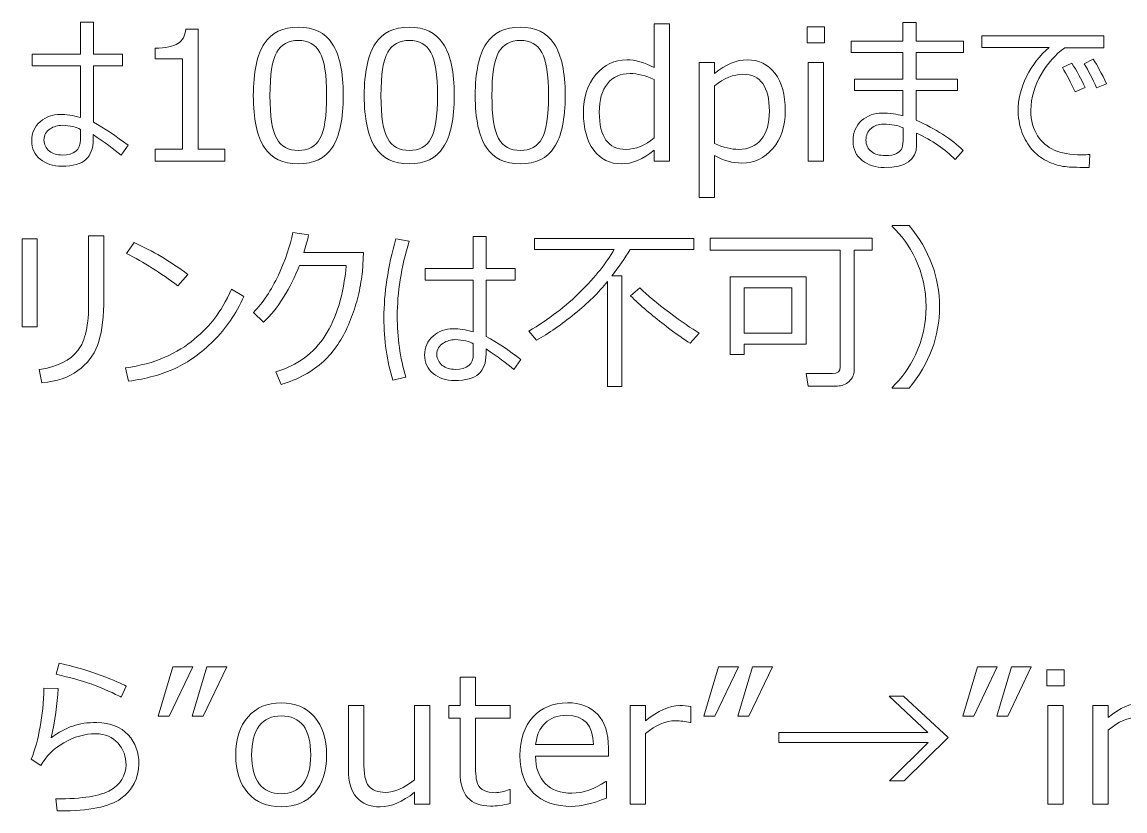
# Model space of a CAD drawing. Extents: x 0 to 812, y 0 to 300.
# Drawn here: x 693.82 to 724.69, y 183.87 to 205.96 of the extents above; entities that cross this region are included whole.
import ezdxf

# ---------------------------------------------------------------- set-up
doc = ezdxf.new("R2010")
doc.units = 0
doc.header["$MEASUREMENT"] = 0
doc.layers.add('TEMPLATE', color=216, linetype='CONTINUOUS', true_color=0x4c004c)

# ---------------------------------------------------------------- blocks, each defined once
blk = doc.blocks.new('block 3')
at = {"layer": 'TEMPLATE', "color": 252, "lineweight": 9, "true_color": 0x989898}
for points in [[(716.276, -94.625), (715.791, -94.625), (715.791, -94.178), (716.276, -94.178), (716.276, -94.625)], [(716.249, -97.935), (715.82, -97.935), (715.82, -95.176), (716.249, -95.176), (716.249, -97.935)], [(694.248, -102.575), (693.823, -102.575), (693.823, -100.109), (694.248, -100.109), (694.248, -102.575)], [(714.03, -103.063), (714.03, -103.349), (713.637, -103.349), (713.637, -101.176), (715.764, -101.176), (715.764, -103.063), (714.03, -103.063)], [(715.366, -101.482), (714.03, -101.482), (714.03, -102.751), (715.366, -102.751), (715.366, -101.482)]]:
    blk.add_lwpolyline(points, dxfattribs=at)
at = {"layer": 'TEMPLATE', "color": 214, "lineweight": 9, "true_color": 0x7f007f}
for points in [[(698.599, -112.092), (697.94, -113.472), (697.632, -113.472), (698.042, -112.092), (698.599, -112.092)], [(699.551, -112.092), (698.892, -113.472), (698.584, -113.472), (698.995, -112.092), (699.551, -112.092)], [(713.87, -112.092), (713.211, -113.472), (712.903, -113.472), (713.313, -112.092), (713.87, -112.092)], [(714.822, -112.092), (714.163, -113.472), (713.855, -113.472), (714.265, -112.092), (714.822, -112.092)], [(721.116, -112.092), (720.457, -113.472), (720.149, -113.472), (720.559, -112.092), (721.116, -112.092)], [(722.068, -112.092), (721.409, -113.472), (721.101, -113.472), (721.512, -112.092), (722.068, -112.092)], [(722.984, -112.625), (722.498, -112.625), (722.498, -112.178), (722.984, -112.178), (722.984, -112.625)], [(715.005, -114.214), (715.005, -113.928), (719.175, -113.928), (718.086, -112.91), (718.487, -112.91), (719.741, -114.065), (718.511, -115.283), (718.096, -115.283), (719.18, -114.214), (715.005, -114.214)], [(722.957, -115.935), (722.527, -115.935), (722.527, -113.176), (722.957, -113.176), (722.957, -115.935)]]:
    blk.add_lwpolyline(points, dxfattribs=at)
at = {"layer": 'TEMPLATE', "color": 252, "lineweight": 9, "true_color": 0x989898}
for points, knots in [([(696.789, -97.491), (696.789, -97.491), (696.594, -97.767), (696.594, -97.767), (696.394, -97.606), (696.133, -97.412), (695.812, -97.186), (695.812, -97.186), (695.812, -97.334), (695.812, -97.334), (695.812, -97.582), (695.745, -97.767), (695.61, -97.89), (695.475, -98.013), (695.248, -98.074), (694.929, -98.074), (694.693, -98.074), (694.495, -98.01), (694.334, -97.881), (694.174, -97.753), (694.094, -97.58), (694.094, -97.364), (694.094, -97.143), (694.173, -96.965), (694.332, -96.83), (694.491, -96.696), (694.677, -96.628), (694.89, -96.627), (695.061, -96.628), (695.249, -96.656), (695.454, -96.71), (695.454, -96.71), (695.454, -95.267), (695.454, -95.267), (695.454, -95.267), (694.109, -95.267), (694.109, -95.267), (694.109, -95.267), (694.109, -94.937), (694.109, -94.937), (694.109, -94.937), (695.454, -94.937), (695.454, -94.937), (695.454, -94.937), (695.454, -94.041), (695.454, -94.041), (695.454, -94.041), (695.818, -94.041), (695.818, -94.041), (695.818, -94.041), (695.818, -94.937), (695.818, -94.937), (695.818, -94.937), (696.63, -94.937), (696.63, -94.937), (696.63, -94.937), (696.63, -95.267), (696.63, -95.267), (696.63, -95.267), (695.818, -95.267), (695.818, -95.267), (695.818, -95.267), (695.818, -96.844), (695.818, -96.844), (696.135, -97.018), (696.459, -97.234), (696.789, -97.491)], [0, 0, 0, 0, 1, 1, 1, 2, 2, 2, 3, 3, 3, 4, 4, 4, 5, 5, 5, 6, 6, 6, 7, 7, 7, 8, 8, 8, 9, 9, 9, 10, 10, 10, 11, 11, 11, 12, 12, 12, 13, 13, 13, 14, 14, 14, 15, 15, 15, 16, 16, 16, 17, 17, 17, 18, 18, 18, 19, 19, 19, 20, 20, 20, 21, 21, 21, 22, 22, 22, 22]), ([(711.513, -97.935), (711.513, -97.935), (711.513, -97.63), (711.513, -97.63), (711.199, -97.884), (710.895, -98.011), (710.6, -98.011), (710.275, -98.011), (710.015, -97.883), (709.822, -97.627), (709.63, -97.372), (709.533, -97.023), (709.533, -96.58), (709.533, -96.142), (709.649, -95.786), (709.882, -95.511), (710.115, -95.236), (710.402, -95.098), (710.744, -95.098), (710.983, -95.098), (711.24, -95.171), (711.513, -95.315), (711.513, -95.315), (711.513, -94.092), (711.513, -94.092), (711.513, -94.092), (711.943, -94.092), (711.943, -94.092), (711.943, -94.092), (711.943, -97.935), (711.943, -97.935), (711.943, -97.935), (711.513, -97.935), (711.513, -97.935)], [0, 0, 0, 0, 1, 1, 1, 2, 2, 2, 3, 3, 3, 4, 4, 4, 5, 5, 5, 6, 6, 6, 7, 7, 7, 8, 8, 8, 9, 9, 9, 10, 10, 10, 11, 11, 11, 11]), ([(720.163, -97.637), (720.163, -97.637), (719.936, -97.889), (719.936, -97.889), (719.653, -97.601), (719.292, -97.354), (718.855, -97.149), (718.855, -97.149), (718.855, -97.486), (718.855, -97.486), (718.855, -97.906), (718.554, -98.116), (717.954, -98.116), (717.713, -98.116), (717.507, -98.049), (717.336, -97.917), (717.165, -97.784), (717.08, -97.602), (717.08, -97.371), (717.08, -97.132), (717.16, -96.942), (717.32, -96.801), (717.48, -96.66), (717.669, -96.59), (717.885, -96.59), (718.108, -96.59), (718.305, -96.617), (718.476, -96.67), (718.476, -96.67), (718.476, -95.96), (718.476, -95.96), (718.476, -95.96), (717.121, -95.96), (717.121, -95.96), (717.121, -95.96), (717.121, -95.64), (717.121, -95.64), (717.121, -95.64), (718.476, -95.64), (718.476, -95.64), (718.476, -95.64), (718.476, -94.895), (718.476, -94.895), (718.476, -94.895), (717.026, -94.895), (717.026, -94.895), (717.026, -94.895), (717.026, -94.576), (717.026, -94.576), (717.026, -94.576), (718.476, -94.576), (718.476, -94.576), (718.476, -94.576), (718.476, -94.051), (718.476, -94.051), (718.476, -94.051), (718.842, -94.051), (718.842, -94.051), (718.842, -94.051), (718.842, -94.576), (718.842, -94.576), (718.842, -94.576), (720.168, -94.576), (720.168, -94.576), (720.168, -94.576), (720.168, -94.895), (720.168, -94.895), (720.168, -94.895), (718.842, -94.895), (718.842, -94.895), (718.842, -94.895), (718.842, -95.64), (718.842, -95.64), (718.842, -95.64), (720.002, -95.64), (720.002, -95.64), (720.002, -95.64), (720.002, -95.96), (720.002, -95.96), (720.002, -95.96), (718.842, -95.96), (718.842, -95.96), (718.842, -95.96), (718.842, -96.79), (718.842, -96.79), (719.394, -97.033), (719.834, -97.315), (720.163, -97.637)], [0, 0, 0, 0, 1, 1, 1, 2, 2, 2, 3, 3, 3, 4, 4, 4, 5, 5, 5, 6, 6, 6, 7, 7, 7, 8, 8, 8, 9, 9, 9, 10, 10, 10, 11, 11, 11, 12, 12, 12, 13, 13, 13, 14, 14, 14, 15, 15, 15, 16, 16, 16, 17, 17, 17, 18, 18, 18, 19, 19, 19, 20, 20, 20, 21, 21, 21, 22, 22, 22, 23, 23, 23, 24, 24, 24, 25, 25, 25, 26, 26, 26, 27, 27, 27, 28, 28, 28, 29, 29, 29, 29]), ([(699.502, -97.935), (699.502, -97.935), (697.544, -97.935), (697.544, -97.935), (697.544, -97.935), (697.544, -97.598), (697.544, -97.598), (697.544, -97.598), (698.31, -97.598), (698.31, -97.598), (698.31, -97.598), (698.31, -95.069), (698.31, -95.069), (698.31, -95.069), (697.544, -95.069), (697.544, -95.069), (697.544, -95.069), (697.544, -94.771), (697.544, -94.771), (697.843, -94.769), (698.057, -94.727), (698.186, -94.643), (698.314, -94.559), (698.387, -94.426), (698.403, -94.244), (698.403, -94.244), (698.75, -94.244), (698.75, -94.244), (698.75, -94.244), (698.75, -97.598), (698.75, -97.598), (698.75, -97.598), (699.502, -97.598), (699.502, -97.598), (699.502, -97.598), (699.502, -97.935), (699.502, -97.935)], [0, 0, 0, 0, 1, 1, 1, 2, 2, 2, 3, 3, 3, 4, 4, 4, 5, 5, 5, 6, 6, 6, 7, 7, 7, 8, 8, 8, 9, 9, 9, 10, 10, 10, 11, 11, 11, 12, 12, 12, 12]), ([(701.555, -98.011), (701.122, -98.011), (700.804, -97.856), (700.6, -97.547), (700.397, -97.238), (700.295, -96.755), (700.295, -96.099), (700.295, -95.443), (700.397, -94.96), (700.601, -94.649), (700.806, -94.338), (701.123, -94.183), (701.555, -94.183), (701.983, -94.183), (702.3, -94.339), (702.505, -94.65), (702.71, -94.962), (702.812, -95.443), (702.812, -96.094), (702.812, -96.752), (702.71, -97.236), (702.507, -97.546), (702.303, -97.856), (701.986, -98.011), (701.555, -98.011)], [0, 0, 0, 0, 1, 1, 1, 2, 2, 2, 3, 3, 3, 4, 4, 4, 5, 5, 5, 6, 6, 6, 7, 7, 7, 8, 8, 8, 8]), ([(704.66, -98.011), (704.227, -98.011), (703.909, -97.856), (703.706, -97.547), (703.502, -97.238), (703.4, -96.755), (703.4, -96.099), (703.4, -95.443), (703.503, -94.96), (703.707, -94.649), (703.911, -94.338), (704.229, -94.183), (704.66, -94.183), (705.088, -94.183), (705.405, -94.339), (705.61, -94.65), (705.815, -94.962), (705.918, -95.443), (705.918, -96.094), (705.918, -96.752), (705.816, -97.236), (705.612, -97.546), (705.409, -97.856), (705.092, -98.011), (704.66, -98.011)], [0, 0, 0, 0, 1, 1, 1, 2, 2, 2, 3, 3, 3, 4, 4, 4, 5, 5, 5, 6, 6, 6, 7, 7, 7, 8, 8, 8, 8]), ([(707.766, -98.011), (707.333, -98.011), (707.015, -97.856), (706.811, -97.547), (706.608, -97.238), (706.506, -96.755), (706.506, -96.099), (706.506, -95.443), (706.608, -94.96), (706.812, -94.649), (707.017, -94.338), (707.334, -94.183), (707.766, -94.183), (708.194, -94.183), (708.51, -94.339), (708.715, -94.65), (708.92, -94.962), (709.023, -95.443), (709.023, -96.094), (709.023, -96.752), (708.921, -97.236), (708.718, -97.546), (708.514, -97.856), (708.197, -98.011), (707.766, -98.011)], [0, 0, 0, 0, 1, 1, 1, 2, 2, 2, 3, 3, 3, 4, 4, 4, 5, 5, 5, 6, 6, 6, 7, 7, 7, 8, 8, 8, 8]), ([(724.096, -94.759), (724.096, -94.759), (723.003, -94.759), (723.003, -94.759), (722.739, -94.954), (722.518, -95.204), (722.34, -95.507), (722.162, -95.811), (722.065, -96.146), (722.05, -96.512), (722.059, -96.803), (722.122, -97.04), (722.241, -97.222), (722.36, -97.405), (722.516, -97.539), (722.71, -97.626), (722.903, -97.713), (723.16, -97.757), (723.479, -97.757), (723.553, -97.757), (723.63, -97.754), (723.708, -97.75), (723.708, -97.75), (723.688, -98.111), (723.688, -98.111), (723.688, -98.111), (723.679, -98.111), (723.679, -98.111), (723.436, -98.111), (723.235, -98.106), (723.075, -98.095), (722.914, -98.084), (722.745, -98.039), (722.568, -97.96), (722.391, -97.88), (722.244, -97.779), (722.129, -97.656), (722.013, -97.533), (721.915, -97.379), (721.834, -97.195), (721.754, -97.011), (721.709, -96.793), (721.699, -96.539), (721.699, -96.212), (721.778, -95.887), (721.937, -95.566), (722.095, -95.244), (722.306, -94.972), (722.568, -94.749), (722.568, -94.749), (720.686, -94.749), (720.686, -94.749), (720.686, -94.749), (720.686, -94.424), (720.686, -94.424), (720.686, -94.424), (724.096, -94.424), (724.096, -94.424), (724.096, -94.424), (724.096, -94.759), (724.096, -94.759)], [0, 0, 0, 0, 1, 1, 1, 2, 2, 2, 3, 3, 3, 4, 4, 4, 5, 5, 5, 6, 6, 6, 7, 7, 7, 8, 8, 8, 9, 9, 9, 10, 10, 10, 11, 11, 11, 12, 12, 12, 13, 13, 13, 14, 14, 14, 15, 15, 15, 16, 16, 16, 17, 17, 17, 18, 18, 18, 19, 19, 19, 20, 20, 20, 20]), ([(701.555, -94.556), (701.276, -94.556), (701.075, -94.666), (700.949, -94.887), (700.824, -95.108), (700.761, -95.512), (700.761, -96.099), (700.761, -96.682), (700.824, -97.084), (700.949, -97.305), (701.075, -97.527), (701.276, -97.637), (701.555, -97.637), (701.833, -97.637), (702.035, -97.527), (702.159, -97.305), (702.284, -97.084), (702.346, -96.68), (702.346, -96.094), (702.346, -95.52), (702.284, -95.12), (702.16, -94.894), (702.037, -94.669), (701.835, -94.556), (701.555, -94.556)], [0, 0, 0, 0, 1, 1, 1, 2, 2, 2, 3, 3, 3, 4, 4, 4, 5, 5, 5, 6, 6, 6, 7, 7, 7, 8, 8, 8, 8]), ([(704.66, -94.556), (704.382, -94.556), (704.18, -94.666), (704.055, -94.887), (703.929, -95.108), (703.867, -95.512), (703.867, -96.099), (703.867, -96.682), (703.929, -97.084), (704.055, -97.305), (704.18, -97.527), (704.382, -97.637), (704.66, -97.637), (704.939, -97.637), (705.14, -97.527), (705.264, -97.305), (705.389, -97.084), (705.451, -96.68), (705.451, -96.094), (705.451, -95.52), (705.39, -95.12), (705.266, -94.894), (705.142, -94.669), (704.94, -94.556), (704.66, -94.556)], [0, 0, 0, 0, 1, 1, 1, 2, 2, 2, 3, 3, 3, 4, 4, 4, 5, 5, 5, 6, 6, 6, 7, 7, 7, 8, 8, 8, 8]), ([(707.766, -94.556), (707.487, -94.556), (707.285, -94.666), (707.16, -94.887), (707.035, -95.108), (706.972, -95.512), (706.972, -96.099), (706.972, -96.682), (707.035, -97.084), (707.16, -97.305), (707.285, -97.527), (707.487, -97.637), (707.766, -97.637), (708.044, -97.637), (708.245, -97.527), (708.37, -97.305), (708.495, -97.084), (708.557, -96.68), (708.557, -96.094), (708.557, -95.52), (708.495, -95.12), (708.371, -94.894), (708.248, -94.669), (708.046, -94.556), (707.766, -94.556)], [0, 0, 0, 0, 1, 1, 1, 2, 2, 2, 3, 3, 3, 4, 4, 4, 5, 5, 5, 6, 6, 6, 7, 7, 7, 8, 8, 8, 8]), ([(713.203, -97.776), (713.203, -97.776), (713.203, -98.953), (713.203, -98.953), (713.203, -98.953), (712.773, -98.953), (712.773, -98.953), (712.773, -98.953), (712.773, -95.176), (712.773, -95.176), (712.773, -95.176), (713.203, -95.176), (713.203, -95.176), (713.203, -95.176), (713.203, -95.482), (713.203, -95.482), (713.517, -95.226), (713.822, -95.098), (714.118, -95.098), (714.444, -95.098), (714.702, -95.225), (714.895, -95.478), (715.086, -95.731), (715.183, -96.079), (715.183, -96.522), (715.183, -96.956), (715.066, -97.309), (714.834, -97.581), (714.601, -97.853), (714.313, -97.989), (713.969, -97.989), (713.707, -97.989), (713.452, -97.918), (713.203, -97.776)], [0, 0, 0, 0, 1, 1, 1, 2, 2, 2, 3, 3, 3, 4, 4, 4, 5, 5, 5, 6, 6, 6, 7, 7, 7, 8, 8, 8, 9, 9, 9, 10, 10, 10, 11, 11, 11, 11]), ([(723.571, -95.87), (723.571, -95.87), (723.291, -95.994), (723.291, -95.994), (723.173, -95.732), (723.055, -95.504), (722.937, -95.311), (722.937, -95.311), (723.2, -95.189), (723.2, -95.189), (723.342, -95.408), (723.466, -95.635), (723.571, -95.87)], [0, 0, 0, 0, 1, 1, 1, 2, 2, 2, 3, 3, 3, 4, 4, 4, 4]), ([(724.175, -95.77), (724.175, -95.77), (723.894, -95.884), (723.894, -95.884), (723.785, -95.632), (723.668, -95.407), (723.544, -95.208), (723.544, -95.208), (723.803, -95.084), (723.803, -95.084), (723.915, -95.258), (724.039, -95.486), (724.175, -95.77)], [0, 0, 0, 0, 1, 1, 1, 2, 2, 2, 3, 3, 3, 4, 4, 4, 4]), ([(711.513, -97.281), (711.513, -97.281), (711.513, -95.648), (711.513, -95.648), (711.272, -95.537), (711.047, -95.482), (710.837, -95.482), (710.567, -95.482), (710.356, -95.576), (710.205, -95.766), (710.053, -95.956), (709.977, -96.222), (709.977, -96.566), (709.977, -97.259), (710.226, -97.606), (710.722, -97.606), (711.001, -97.606), (711.264, -97.497), (711.513, -97.281)], [0, 0, 0, 0, 1, 1, 1, 2, 2, 2, 3, 3, 3, 4, 4, 4, 5, 5, 5, 6, 6, 6, 6]), ([(713.203, -95.831), (713.203, -95.831), (713.203, -97.442), (713.203, -97.442), (713.447, -97.551), (713.673, -97.606), (713.881, -97.606), (714.15, -97.606), (714.36, -97.512), (714.511, -97.326), (714.663, -97.14), (714.738, -96.876), (714.738, -96.536), (714.738, -95.848), (714.49, -95.503), (713.994, -95.503), (713.73, -95.503), (713.466, -95.613), (713.203, -95.831)], [0, 0, 0, 0, 1, 1, 1, 2, 2, 2, 3, 3, 3, 4, 4, 4, 5, 5, 5, 6, 6, 6, 6]), ([(718.481, -97.359), (718.481, -97.359), (718.481, -97.005), (718.481, -97.005), (718.343, -96.935), (718.156, -96.9), (717.922, -96.9), (717.79, -96.9), (717.677, -96.941), (717.582, -97.022), (717.488, -97.103), (717.441, -97.211), (717.441, -97.344), (717.441, -97.486), (717.492, -97.594), (717.593, -97.668), (717.695, -97.742), (717.822, -97.779), (717.973, -97.779), (718.119, -97.779), (718.226, -97.761), (718.292, -97.725), (718.358, -97.689), (718.404, -97.648), (718.432, -97.601), (718.46, -97.553), (718.476, -97.473), (718.481, -97.359)], [0, 0, 0, 0, 1, 1, 1, 2, 2, 2, 3, 3, 3, 4, 4, 4, 5, 5, 5, 6, 6, 6, 7, 7, 7, 8, 8, 8, 9, 9, 9, 9]), ([(695.456, -97.334), (695.456, -97.334), (695.456, -97.049), (695.456, -97.049), (695.351, -96.98), (695.179, -96.941), (694.941, -96.932), (694.825, -96.933), (694.715, -96.966), (694.608, -97.031), (694.501, -97.095), (694.442, -97.199), (694.431, -97.344), (694.442, -97.476), (694.495, -97.579), (694.588, -97.653), (694.682, -97.727), (694.802, -97.764), (694.948, -97.764), (695.287, -97.764), (695.456, -97.621), (695.456, -97.334)], [0, 0, 0, 0, 1, 1, 1, 2, 2, 2, 3, 3, 3, 4, 4, 4, 5, 5, 5, 6, 6, 6, 7, 7, 7, 7]), ([(701.843, -99.995), (701.812, -100.149), (701.767, -100.316), (701.708, -100.495), (701.708, -100.495), (703.376, -100.495), (703.376, -100.495), (703.376, -100.495), (703.364, -100.835), (703.364, -100.835), (703.36, -100.932), (703.341, -101.093), (703.306, -101.315), (703.271, -101.539), (703.225, -101.745), (703.168, -101.936), (703.111, -102.126), (703.041, -102.32), (702.957, -102.517), (702.874, -102.714), (702.774, -102.898), (702.659, -103.07), (702.545, -103.241), (702.411, -103.398), (702.258, -103.54), (702.105, -103.681), (701.928, -103.807), (701.727, -103.918), (701.526, -104.029), (701.307, -104.118), (701.071, -104.187), (701.071, -104.187), (700.927, -103.835), (700.927, -103.835), (701.529, -103.653), (701.99, -103.314), (702.308, -102.819), (702.626, -102.325), (702.822, -101.669), (702.895, -100.852), (702.895, -100.852), (701.586, -100.852), (701.586, -100.852), (701.463, -101.167), (701.315, -101.465), (701.143, -101.744), (700.972, -102.023), (700.784, -102.255), (700.581, -102.441), (700.581, -102.441), (700.302, -102.17), (700.302, -102.17), (700.567, -101.896), (700.799, -101.548), (700.997, -101.124), (701.194, -100.7), (701.328, -100.304), (701.398, -99.936), (701.398, -99.936), (701.843, -99.995), (701.843, -99.995)], [0, 0, 0, 0, 1, 1, 1, 2, 2, 2, 3, 3, 3, 4, 4, 4, 5, 5, 5, 6, 6, 6, 7, 7, 7, 8, 8, 8, 9, 9, 9, 10, 10, 10, 11, 11, 11, 12, 12, 12, 13, 13, 13, 14, 14, 14, 15, 15, 15, 16, 16, 16, 17, 17, 17, 18, 18, 18, 19, 19, 19, 20, 20, 20, 20]), ([(719.499, -102.011), (719.499, -102.848), (719.216, -103.606), (718.649, -104.287), (718.649, -104.287), (718.171, -104.287), (718.171, -104.287), (718.171, -104.287), (718.171, -104.267), (718.171, -104.267), (718.438, -104.02), (718.655, -103.718), (718.823, -103.361), (719.021, -102.937), (719.121, -102.487), (719.121, -102.011), (719.121, -101.539), (719.021, -101.092), (718.823, -100.668), (718.655, -100.312), (718.438, -100.01), (718.171, -99.763), (718.171, -99.763), (718.171, -99.736), (718.171, -99.736), (718.171, -99.736), (718.649, -99.736), (718.649, -99.736), (719.216, -100.421), (719.499, -101.18), (719.499, -102.011)], [0, 0, 0, 0, 1, 1, 1, 2, 2, 2, 3, 3, 3, 4, 4, 4, 5, 5, 5, 6, 6, 6, 7, 7, 7, 8, 8, 8, 9, 9, 9, 10, 10, 10, 10]), ([(696.11, -101.95), (696.099, -102.43), (696.04, -102.812), (695.932, -103.095), (695.825, -103.379), (695.642, -103.613), (695.385, -103.8), (695.128, -103.986), (694.793, -104.101), (694.379, -104.145), (694.379, -104.145), (694.299, -103.771), (694.299, -103.771), (694.818, -103.687), (695.181, -103.508), (695.388, -103.236), (695.594, -102.963), (695.694, -102.511), (695.686, -101.879), (695.686, -101.879), (695.686, -100.026), (695.686, -100.026), (695.686, -100.026), (696.11, -100.026), (696.11, -100.026), (696.11, -100.026), (696.11, -101.95), (696.11, -101.95)], [0, 0, 0, 0, 1, 1, 1, 2, 2, 2, 3, 3, 3, 4, 4, 4, 5, 5, 5, 6, 6, 6, 7, 7, 7, 8, 8, 8, 9, 9, 9, 9]), ([(698.461, -101.105), (698.461, -101.105), (698.185, -101.425), (698.185, -101.425), (697.706, -101.067), (697.226, -100.765), (696.747, -100.52), (696.747, -100.52), (696.958, -100.214), (696.958, -100.214), (697.465, -100.442), (697.967, -100.739), (698.461, -101.105)], [0, 0, 0, 0, 1, 1, 1, 2, 2, 2, 3, 3, 3, 4, 4, 4, 4]), ([(704.563, -103.984), (704.563, -103.984), (704.199, -104.064), (704.199, -104.064), (704.033, -103.529), (703.95, -102.948), (703.95, -102.321), (703.95, -101.638), (704.061, -100.9), (704.284, -100.109), (704.284, -100.109), (704.658, -100.175), (704.658, -100.175), (704.435, -100.911), (704.323, -101.613), (704.323, -102.28), (704.323, -102.869), (704.403, -103.437), (704.563, -103.984)], [0, 0, 0, 0, 1, 1, 1, 2, 2, 2, 3, 3, 3, 4, 4, 4, 5, 5, 5, 6, 6, 6, 6]), ([(707.785, -103.491), (707.785, -103.491), (707.59, -103.767), (707.59, -103.767), (707.39, -103.606), (707.129, -103.412), (706.809, -103.186), (706.809, -103.186), (706.809, -103.334), (706.809, -103.334), (706.809, -103.582), (706.741, -103.767), (706.606, -103.89), (706.471, -104.013), (706.244, -104.074), (705.925, -104.074), (705.689, -104.074), (705.491, -104.01), (705.33, -103.881), (705.17, -103.753), (705.09, -103.58), (705.09, -103.364), (705.09, -103.143), (705.169, -102.965), (705.328, -102.83), (705.487, -102.696), (705.673, -102.628), (705.886, -102.626), (706.057, -102.628), (706.245, -102.656), (706.45, -102.709), (706.45, -102.709), (706.45, -101.267), (706.45, -101.267), (706.45, -101.267), (705.105, -101.267), (705.105, -101.267), (705.105, -101.267), (705.105, -100.937), (705.105, -100.937), (705.105, -100.937), (706.45, -100.937), (706.45, -100.937), (706.45, -100.937), (706.45, -100.041), (706.45, -100.041), (706.45, -100.041), (706.814, -100.041), (706.814, -100.041), (706.814, -100.041), (706.814, -100.937), (706.814, -100.937), (706.814, -100.937), (707.626, -100.937), (707.626, -100.937), (707.626, -100.937), (707.626, -101.267), (707.626, -101.267), (707.626, -101.267), (706.814, -101.267), (706.814, -101.267), (706.814, -101.267), (706.814, -102.844), (706.814, -102.844), (707.131, -103.018), (707.455, -103.234), (707.785, -103.491)], [0, 0, 0, 0, 1, 1, 1, 2, 2, 2, 3, 3, 3, 4, 4, 4, 5, 5, 5, 6, 6, 6, 7, 7, 7, 8, 8, 8, 9, 9, 9, 10, 10, 10, 11, 11, 11, 12, 12, 12, 13, 13, 13, 14, 14, 14, 15, 15, 15, 16, 16, 16, 17, 17, 17, 18, 18, 18, 19, 19, 19, 20, 20, 20, 21, 21, 21, 22, 22, 22, 22]), ([(710.207, -104.245), (710.207, -104.245), (710.207, -101.301), (710.207, -101.301), (709.962, -101.61), (709.655, -101.913), (709.287, -102.21), (708.919, -102.507), (708.562, -102.754), (708.218, -102.951), (708.218, -102.951), (708.003, -102.695), (708.003, -102.695), (708.558, -102.368), (709.041, -101.998), (709.454, -101.586), (709.867, -101.175), (710.18, -100.781), (710.395, -100.405), (710.395, -100.405), (708.161, -100.405), (708.161, -100.405), (708.161, -100.405), (708.161, -100.104), (708.161, -100.104), (708.161, -100.104), (712.619, -100.104), (712.619, -100.104), (712.619, -100.104), (712.619, -100.405), (712.619, -100.405), (712.619, -100.405), (710.842, -100.405), (710.842, -100.405), (710.687, -100.657), (710.517, -100.904), (710.332, -101.145), (710.332, -101.145), (710.605, -101.145), (710.605, -101.145), (710.605, -101.145), (710.605, -104.245), (710.605, -104.245), (710.605, -104.245), (710.207, -104.245), (710.207, -104.245)], [0, 0, 0, 0, 1, 1, 1, 2, 2, 2, 3, 3, 3, 4, 4, 4, 5, 5, 5, 6, 6, 6, 7, 7, 7, 8, 8, 8, 9, 9, 9, 10, 10, 10, 11, 11, 11, 12, 12, 12, 13, 13, 13, 14, 14, 14, 15, 15, 15, 15]), ([(716.645, -104.23), (716.645, -104.23), (715.825, -104.23), (715.825, -104.23), (715.825, -104.23), (715.769, -103.879), (715.769, -103.879), (715.769, -103.879), (716.503, -103.879), (716.503, -103.879), (716.65, -103.879), (716.723, -103.818), (716.723, -103.696), (716.723, -103.696), (716.723, -100.427), (716.723, -100.427), (716.723, -100.427), (713.081, -100.427), (713.081, -100.427), (713.081, -100.427), (713.081, -100.09), (713.081, -100.09), (713.081, -100.09), (717.614, -100.09), (717.614, -100.09), (717.614, -100.09), (717.614, -100.427), (717.614, -100.427), (717.614, -100.427), (717.114, -100.427), (717.114, -100.427), (717.114, -100.427), (717.114, -103.789), (717.114, -103.789), (717.114, -103.911), (717.065, -104.015), (716.968, -104.101), (716.872, -104.187), (716.764, -104.23), (716.645, -104.23)], [0, 0, 0, 0, 1, 1, 1, 2, 2, 2, 3, 3, 3, 4, 4, 4, 5, 5, 5, 6, 6, 6, 7, 7, 7, 8, 8, 8, 9, 9, 9, 10, 10, 10, 11, 11, 11, 12, 12, 12, 13, 13, 13, 13]), ([(700.029, -101.726), (699.811, -102.209), (699.529, -102.622), (699.184, -102.965), (698.839, -103.307), (698.481, -103.564), (698.11, -103.736), (697.739, -103.908), (697.302, -104.028), (696.801, -104.096), (696.801, -104.096), (696.716, -103.72), (696.716, -103.72), (697.124, -103.667), (697.491, -103.569), (697.814, -103.426), (698.138, -103.284), (698.415, -103.115), (698.643, -102.921), (698.872, -102.726), (699.064, -102.529), (699.218, -102.33), (699.373, -102.131), (699.529, -101.859), (699.687, -101.516), (699.687, -101.516), (700.029, -101.726), (700.029, -101.726)], [0, 0, 0, 0, 1, 1, 1, 2, 2, 2, 3, 3, 3, 4, 4, 4, 5, 5, 5, 6, 6, 6, 7, 7, 7, 8, 8, 8, 9, 9, 9, 9]), ([(712.517, -103.027), (712.373, -102.947), (712.131, -102.775), (711.789, -102.512), (711.447, -102.248), (711.134, -101.978), (710.849, -101.701), (710.849, -101.701), (711.11, -101.486), (711.11, -101.486), (711.321, -101.685), (711.597, -101.914), (711.939, -102.174), (712.282, -102.433), (712.56, -102.624), (712.773, -102.746), (712.773, -102.746), (712.517, -103.027), (712.517, -103.027)], [0, 0, 0, 0, 1, 1, 1, 2, 2, 2, 3, 3, 3, 4, 4, 4, 5, 5, 5, 6, 6, 6, 6]), ([(706.452, -103.334), (706.452, -103.334), (706.452, -103.049), (706.452, -103.049), (706.347, -102.98), (706.175, -102.941), (705.937, -102.932), (705.822, -102.933), (705.711, -102.966), (705.604, -103.031), (705.497, -103.095), (705.438, -103.199), (705.427, -103.344), (705.438, -103.476), (705.491, -103.579), (705.584, -103.653), (705.678, -103.727), (705.798, -103.764), (705.944, -103.764), (706.283, -103.764), (706.452, -103.621), (706.452, -103.334)], [0, 0, 0, 0, 1, 1, 1, 2, 2, 2, 3, 3, 3, 4, 4, 4, 5, 5, 5, 6, 6, 6, 7, 7, 7, 7])]:
    blk.add_open_spline(points, degree=3, knots=knots, dxfattribs=at)
at = {"layer": 'TEMPLATE', "color": 214, "lineweight": 9, "true_color": 0x7f007f}
for points, knots in [([(696.736, -112.634), (696.736, -112.634), (696.599, -112.945), (696.599, -112.945), (696.513, -112.896), (696.388, -112.834), (696.225, -112.76), (696.061, -112.686), (695.879, -112.614), (695.679, -112.545), (695.479, -112.476), (695.177, -112.394), (694.773, -112.3), (694.773, -112.3), (694.861, -111.99), (694.861, -111.99), (695.302, -112.089), (695.695, -112.204), (696.04, -112.334), (696.385, -112.464), (696.617, -112.565), (696.736, -112.634)], [0, 0, 0, 0, 1, 1, 1, 2, 2, 2, 3, 3, 3, 4, 4, 4, 5, 5, 5, 6, 6, 6, 7, 7, 7, 7]), ([(706.937, -115.989), (706.367, -115.989), (706.082, -115.676), (706.082, -115.049), (706.082, -115.049), (706.082, -113.528), (706.082, -113.528), (706.082, -113.528), (705.767, -113.528), (705.767, -113.528), (705.767, -113.528), (705.767, -113.176), (705.767, -113.176), (705.767, -113.176), (706.084, -113.176), (706.084, -113.176), (706.084, -113.176), (706.084, -112.383), (706.084, -112.383), (706.084, -112.383), (706.512, -112.383), (706.512, -112.383), (706.512, -112.383), (706.512, -113.176), (706.512, -113.176), (706.512, -113.176), (707.479, -113.176), (707.479, -113.176), (707.479, -113.176), (707.479, -113.528), (707.479, -113.528), (707.479, -113.528), (706.512, -113.528), (706.512, -113.528), (706.512, -113.528), (706.512, -114.805), (706.512, -114.805), (706.512, -115.095), (706.532, -115.282), (706.572, -115.368), (706.611, -115.453), (706.672, -115.516), (706.753, -115.556), (706.835, -115.596), (706.939, -115.615), (707.066, -115.615), (707.186, -115.615), (707.319, -115.586), (707.464, -115.527), (707.464, -115.527), (707.479, -115.527), (707.479, -115.527), (707.479, -115.527), (707.479, -115.918), (707.479, -115.918), (707.285, -115.965), (707.104, -115.989), (706.937, -115.989)], [0, 0, 0, 0, 1, 1, 1, 2, 2, 2, 3, 3, 3, 4, 4, 4, 5, 5, 5, 6, 6, 6, 7, 7, 7, 8, 8, 8, 9, 9, 9, 10, 10, 10, 11, 11, 11, 12, 12, 12, 13, 13, 13, 14, 14, 14, 15, 15, 15, 16, 16, 16, 17, 17, 17, 18, 18, 18, 19, 19, 19, 19]), ([(694.802, -116.126), (694.802, -116.126), (694.768, -115.791), (694.768, -115.791), (695.514, -115.788), (696.025, -115.705), (696.302, -115.541), (696.578, -115.377), (696.723, -115.143), (696.736, -114.839), (696.733, -114.601), (696.657, -114.398), (696.508, -114.229), (696.359, -114.059), (696.149, -113.971), (695.879, -113.965), (695.575, -113.965), (695.279, -114.049), (694.99, -114.218), (694.702, -114.386), (694.489, -114.599), (694.351, -114.856), (694.351, -114.856), (694.082, -114.676), (694.082, -114.676), (694.294, -114.132), (694.412, -113.47), (694.436, -112.691), (694.436, -112.691), (694.832, -112.7), (694.832, -112.7), (694.812, -113.14), (694.748, -113.599), (694.639, -114.077), (694.844, -113.926), (695.044, -113.816), (695.24, -113.748), (695.435, -113.679), (695.66, -113.647), (695.913, -113.65), (696.293, -113.658), (696.586, -113.774), (696.792, -113.997), (696.999, -114.22), (697.097, -114.489), (697.088, -114.805), (697.081, -115.222), (696.916, -115.546), (696.591, -115.778), (696.266, -116.01), (695.695, -116.126), (694.878, -116.126), (694.878, -116.126), (694.802, -116.126), (694.802, -116.126)], [0, 0, 0, 0, 1, 1, 1, 2, 2, 2, 3, 3, 3, 4, 4, 4, 5, 5, 5, 6, 6, 6, 7, 7, 7, 8, 8, 8, 9, 9, 9, 10, 10, 10, 11, 11, 11, 12, 12, 12, 13, 13, 13, 14, 14, 14, 15, 15, 15, 16, 16, 16, 17, 17, 17, 18, 18, 18, 18]), ([(701.075, -116.011), (700.682, -116.011), (700.372, -115.881), (700.145, -115.622), (699.917, -115.362), (699.803, -115.007), (699.803, -114.558), (699.803, -114.109), (699.918, -113.753), (700.147, -113.491), (700.377, -113.229), (700.686, -113.098), (701.075, -113.098), (701.464, -113.098), (701.773, -113.229), (702.003, -113.489), (702.232, -113.749), (702.347, -114.106), (702.347, -114.558), (702.347, -115.011), (702.232, -115.366), (702.004, -115.624), (701.775, -115.882), (701.466, -116.011), (701.075, -116.011)], [0, 0, 0, 0, 1, 1, 1, 2, 2, 2, 3, 3, 3, 4, 4, 4, 5, 5, 5, 6, 6, 6, 7, 7, 7, 8, 8, 8, 8]), ([(705.235, -115.935), (705.235, -115.935), (704.805, -115.935), (704.805, -115.935), (704.805, -115.935), (704.805, -115.603), (704.805, -115.603), (704.471, -115.875), (704.152, -116.011), (703.846, -116.011), (703.557, -116.011), (703.337, -115.922), (703.184, -115.743), (703.031, -115.565), (702.955, -115.31), (702.955, -114.978), (702.955, -114.978), (702.955, -113.176), (702.955, -113.176), (702.955, -113.176), (703.384, -113.176), (703.384, -113.176), (703.384, -113.176), (703.384, -114.727), (703.384, -114.727), (703.384, -115.082), (703.432, -115.317), (703.527, -115.432), (703.622, -115.548), (703.777, -115.606), (703.992, -115.606), (704.246, -115.606), (704.517, -115.488), (704.805, -115.252), (704.805, -115.252), (704.805, -113.176), (704.805, -113.176), (704.805, -113.176), (705.235, -113.176), (705.235, -113.176), (705.235, -113.176), (705.235, -115.935), (705.235, -115.935)], [0, 0, 0, 0, 1, 1, 1, 2, 2, 2, 3, 3, 3, 4, 4, 4, 5, 5, 5, 6, 6, 6, 7, 7, 7, 8, 8, 8, 9, 9, 9, 10, 10, 10, 11, 11, 11, 12, 12, 12, 13, 13, 13, 14, 14, 14, 14]), ([(709.205, -115.999), (708.746, -115.999), (708.389, -115.875), (708.137, -115.626), (707.883, -115.378), (707.757, -115.027), (707.757, -114.573), (707.757, -114.122), (707.878, -113.764), (708.12, -113.497), (708.363, -113.231), (708.684, -113.098), (709.085, -113.098), (709.45, -113.098), (709.732, -113.207), (709.933, -113.425), (710.134, -113.644), (710.235, -113.954), (710.235, -114.358), (710.235, -114.358), (710.235, -114.595), (710.235, -114.595), (710.235, -114.595), (708.196, -114.595), (708.196, -114.595), (708.196, -114.927), (708.286, -115.182), (708.466, -115.36), (708.646, -115.538), (708.895, -115.628), (709.212, -115.628), (709.528, -115.628), (709.843, -115.518), (710.159, -115.298), (710.159, -115.298), (710.179, -115.298), (710.179, -115.298), (710.179, -115.298), (710.179, -115.764), (710.179, -115.764), (709.786, -115.921), (709.462, -115.999), (709.205, -115.999)], [0, 0, 0, 0, 1, 1, 1, 2, 2, 2, 3, 3, 3, 4, 4, 4, 5, 5, 5, 6, 6, 6, 7, 7, 7, 8, 8, 8, 9, 9, 9, 10, 10, 10, 11, 11, 11, 12, 12, 12, 13, 13, 13, 14, 14, 14, 14]), ([(710.845, -115.935), (710.845, -115.935), (710.845, -113.176), (710.845, -113.176), (710.845, -113.176), (711.275, -113.176), (711.275, -113.176), (711.275, -113.176), (711.275, -113.601), (711.275, -113.601), (711.62, -113.318), (711.938, -113.176), (712.229, -113.176), (712.332, -113.176), (712.435, -113.185), (712.539, -113.201), (712.539, -113.201), (712.539, -113.65), (712.539, -113.65), (712.539, -113.65), (712.522, -113.65), (712.522, -113.65), (712.387, -113.618), (712.25, -113.601), (712.112, -113.601), (711.835, -113.601), (711.556, -113.718), (711.275, -113.953), (711.275, -113.953), (711.275, -115.935), (711.275, -115.935), (711.275, -115.935), (710.845, -115.935), (710.845, -115.935)], [0, 0, 0, 0, 1, 1, 1, 2, 2, 2, 3, 3, 3, 4, 4, 4, 5, 5, 5, 6, 6, 6, 7, 7, 7, 8, 8, 8, 9, 9, 9, 10, 10, 10, 11, 11, 11, 11]), ([(726.072, -115.935), (726.072, -115.935), (725.642, -115.935), (725.642, -115.935), (725.642, -115.935), (725.642, -114.39), (725.642, -114.39), (725.642, -114.032), (725.595, -113.795), (725.501, -113.678), (725.406, -113.562), (725.251, -113.503), (725.034, -113.503), (724.779, -113.503), (724.508, -113.622), (724.221, -113.86), (724.221, -113.86), (724.221, -115.935), (724.221, -115.935), (724.221, -115.935), (723.792, -115.935), (723.792, -115.935), (723.792, -115.935), (723.792, -113.176), (723.792, -113.176), (723.792, -113.176), (724.221, -113.176), (724.221, -113.176), (724.221, -113.176), (724.221, -113.508), (724.221, -113.508), (724.545, -113.235), (724.865, -113.098), (725.181, -113.098), (725.466, -113.098), (725.686, -113.187), (725.84, -113.366), (725.995, -113.544), (726.072, -113.801), (726.072, -114.138), (726.072, -114.138), (726.072, -115.935), (726.072, -115.935)], [0, 0, 0, 0, 1, 1, 1, 2, 2, 2, 3, 3, 3, 4, 4, 4, 5, 5, 5, 6, 6, 6, 7, 7, 7, 8, 8, 8, 9, 9, 9, 10, 10, 10, 11, 11, 11, 12, 12, 12, 13, 13, 13, 14, 14, 14, 14]), ([(701.075, -113.465), (700.81, -113.465), (700.605, -113.558), (700.462, -113.745), (700.319, -113.932), (700.247, -114.204), (700.247, -114.558), (700.247, -114.908), (700.319, -115.177), (700.462, -115.364), (700.605, -115.551), (700.81, -115.645), (701.075, -115.645), (701.34, -115.645), (701.544, -115.551), (701.687, -115.364), (701.831, -115.177), (701.902, -114.908), (701.902, -114.558), (701.902, -113.829), (701.626, -113.465), (701.075, -113.465)], [0, 0, 0, 0, 1, 1, 1, 2, 2, 2, 3, 3, 3, 4, 4, 4, 5, 5, 5, 6, 6, 6, 7, 7, 7, 7]), ([(708.196, -114.27), (708.196, -114.27), (709.815, -114.27), (709.815, -114.27), (709.802, -113.722), (709.55, -113.447), (709.061, -113.447), (708.813, -113.447), (708.613, -113.521), (708.46, -113.667), (708.307, -113.814), (708.219, -114.015), (708.196, -114.27)], [0, 0, 0, 0, 1, 1, 1, 2, 2, 2, 3, 3, 3, 4, 4, 4, 4])]:
    blk.add_open_spline(points, degree=3, knots=knots, dxfattribs=at)

msp = doc.modelspace()

# ---------------------------------------------------------------- block references
at = {"layer": 'TEMPLATE'}
msp.add_blockref('block 3', (0, 300), dxfattribs=at)

doc.saveas('drawing.dxf')
